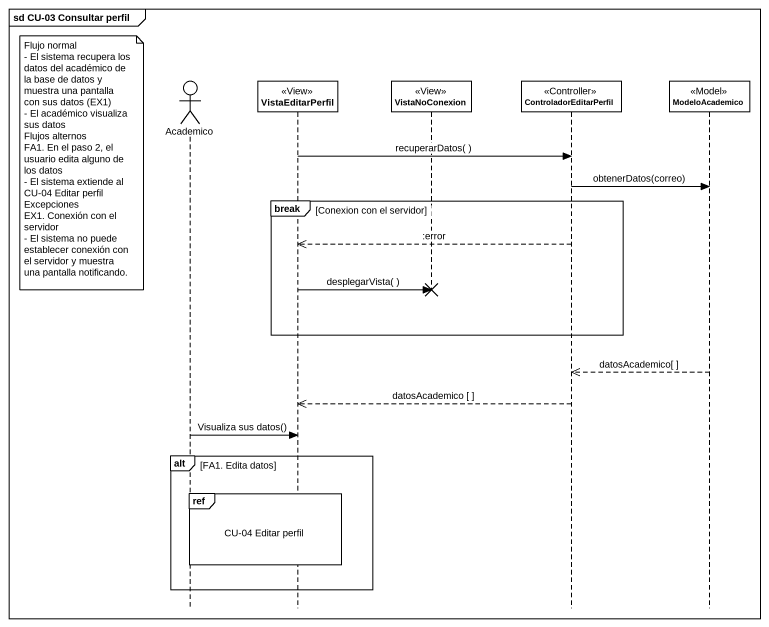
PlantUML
@startuml
mainframe sd CU-03 Consultar perfil
hide footbox
actor Academico
participant VistaEditarPerfil <<View>>
participant VistaNoConexion <<View>>
participant ControladorEditarPerfil <<Controller>>
participant ModeloAcademico <<Model>>

VistaEditarPerfil -> ControladorEditarPerfil : recuperarDatos( )
note left of Academico
  Flujo normal
  - El sistema recupera los datos del académico de la base de datos y muestra una pantalla con sus datos (EX1)
  - El académico visualiza sus datos
  Flujos alternos
  FA1. En el paso 2, el usuario edita alguno de los datos
  - El sistema extiende al CU-04 Editar perfil
  Excepciones
  EX1. Conexión con el servidor
  - El sistema no puede establecer conexión con el servidor y muestra una pantalla notificando.
end note
ControladorEditarPerfil -> ModeloAcademico : obtenerDatos(correo)
break Conexion con el servidor
  ControladorEditarPerfil -->> VistaEditarPerfil : :error
  VistaEditarPerfil -> VistaNoConexion !! : desplegarVista( )
end
ModeloAcademico -->> ControladorEditarPerfil : datosAcademico[ ]
ControladorEditarPerfil -->> VistaEditarPerfil : datosAcademico [ ]
Academico -> VistaEditarPerfil : Visualiza sus datos()
alt FA1. Edita datos
  ref over Academico, VistaEditarPerfil : CU-04 Editar perfil
end
@enduml
